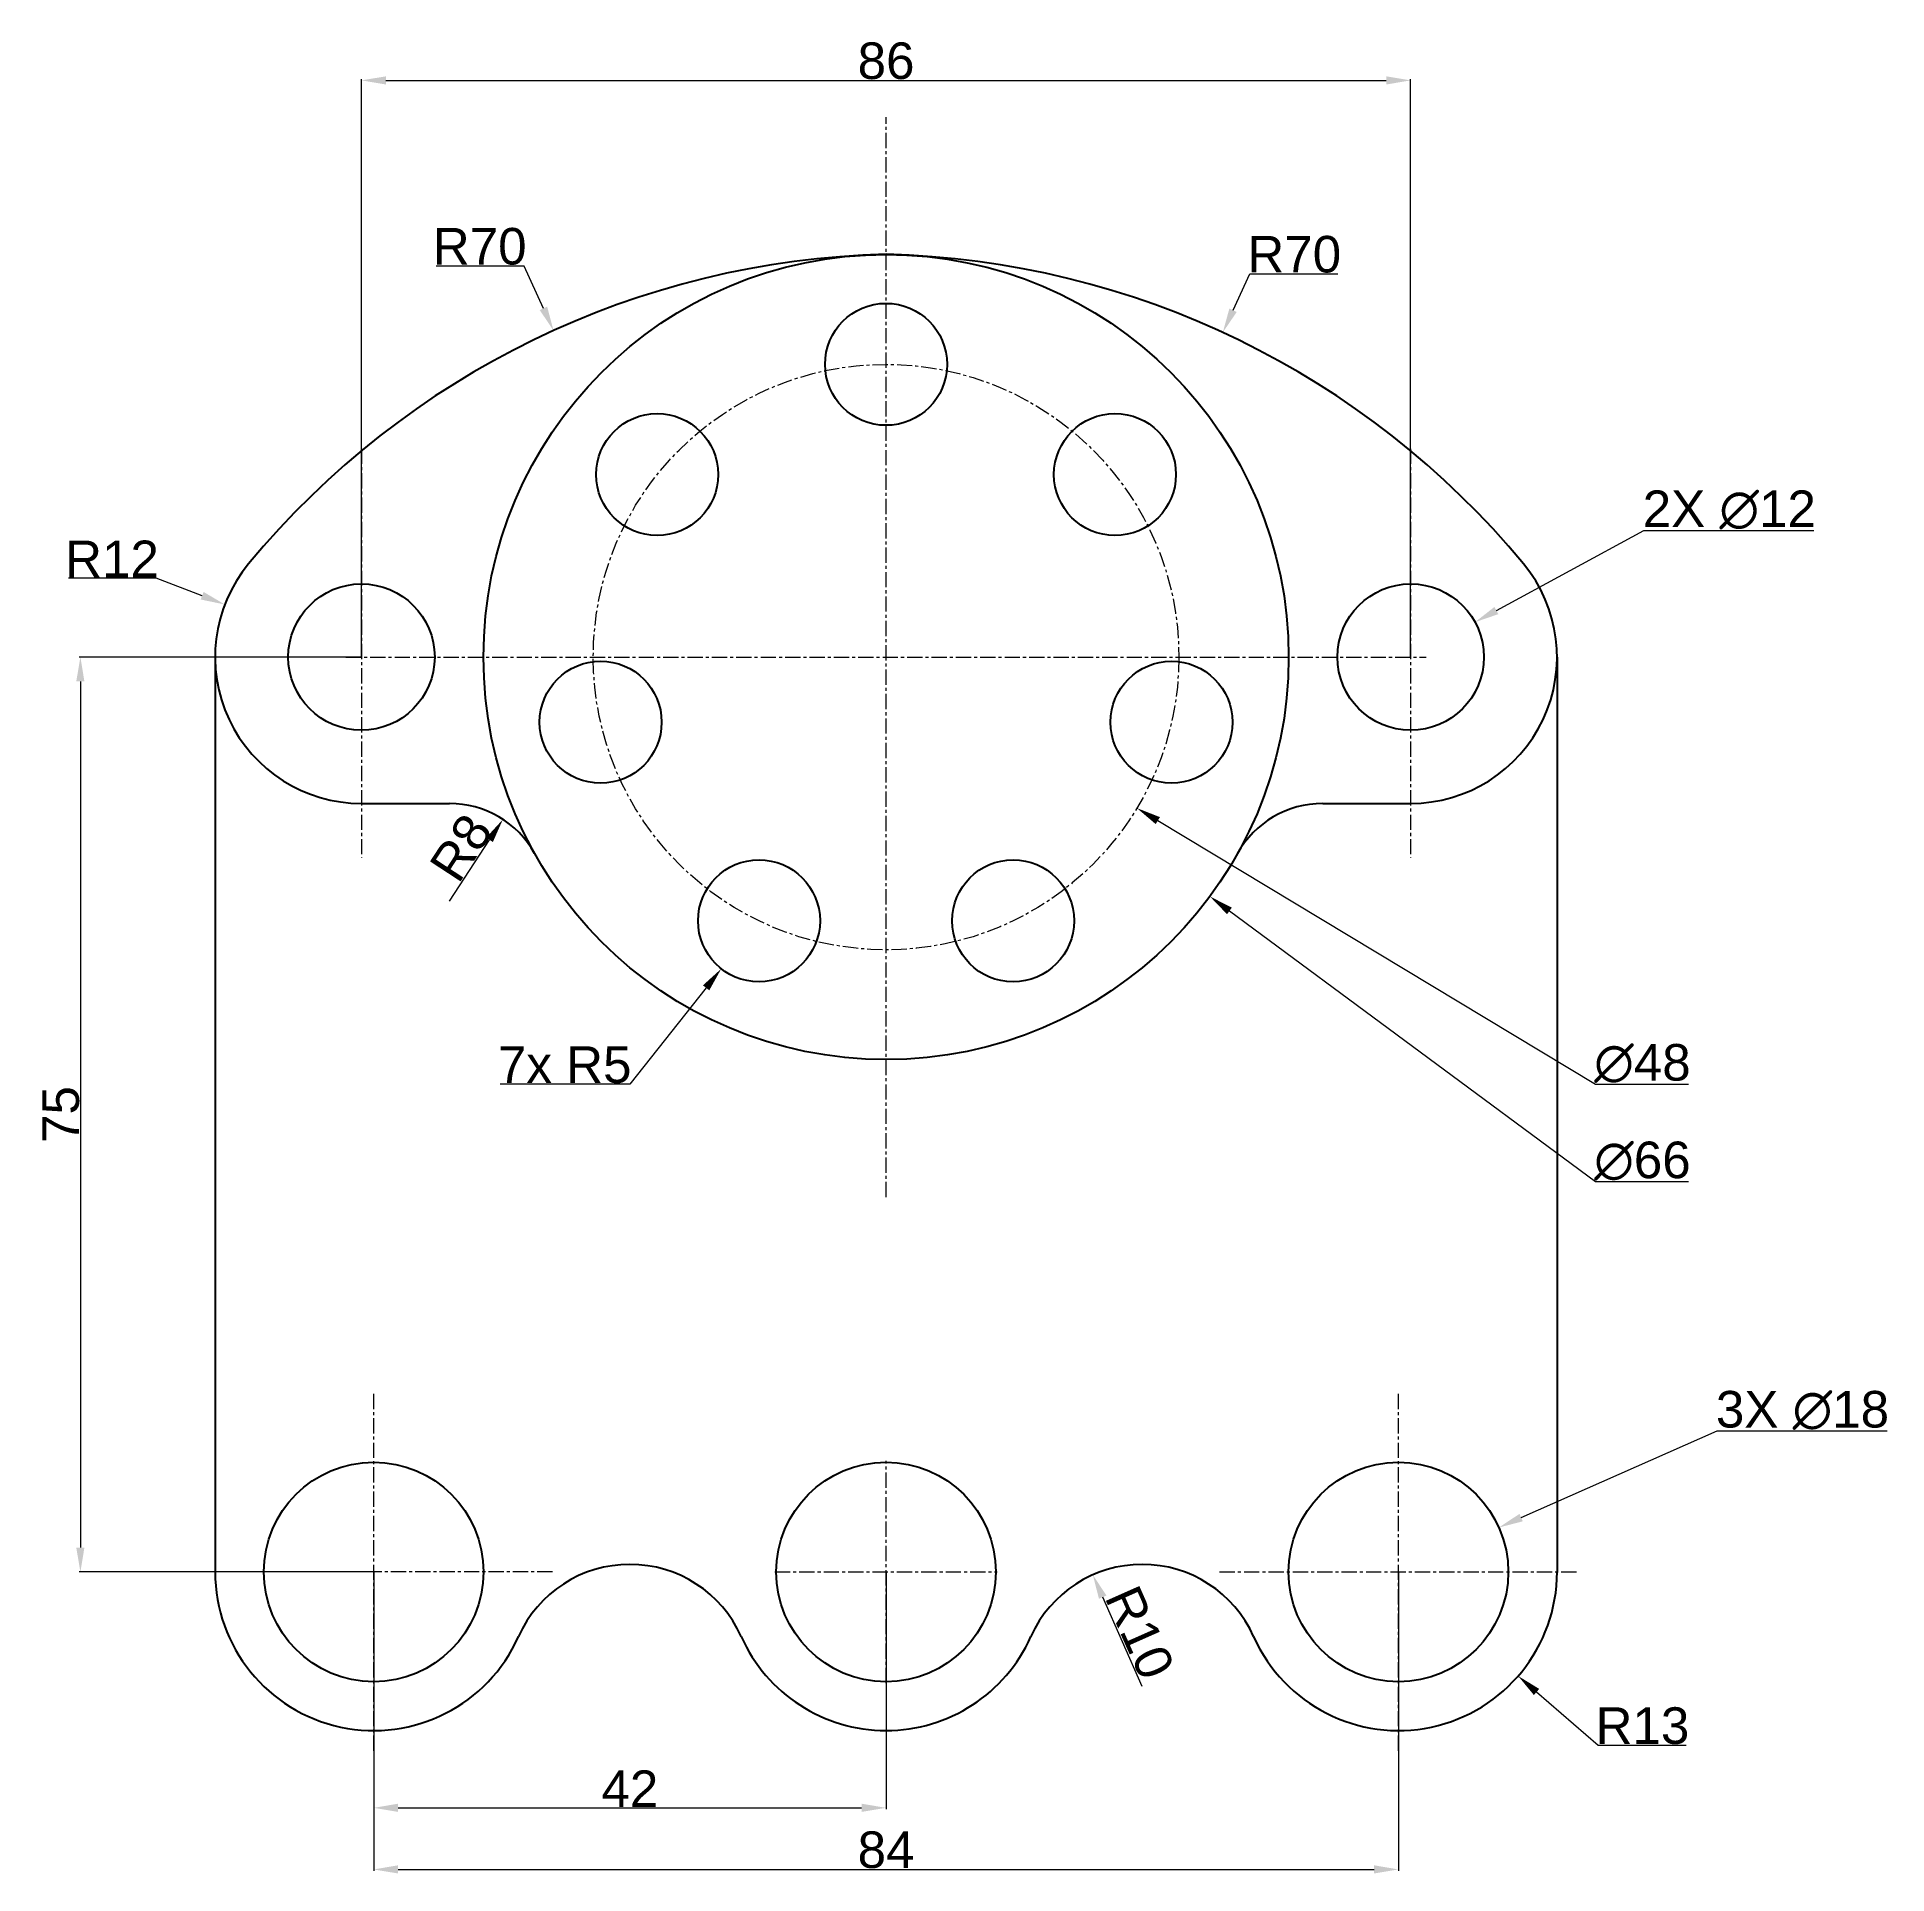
# Model space of a CAD drawing. Header units: millimetres. Extents: x -70 to 82, y -100 to 51.
import ezdxf

# ---------------------------------------------------------------- set-up
doc = ezdxf.new("R2010")
doc.units = ezdxf.units.MM
doc.header["$MEASUREMENT"] = 0
doc.linetypes.add('CENTER', pattern=[2, 1.25, -0.25, 0.25, -0.25])
doc.layers.add('AM_5', color=3, linetype='Continuous', lineweight=15)
doc.layers.add('AM_7', color=4, linetype='CENTER', lineweight=15)
doc.styles.get("Standard").update_dxf_attribs({"font": 'arial.ttf'})
doc.dimstyles.new('AM_ANSI$0', dxfattribs={"dimtxt": 3, "dimasz": 2, "dimexe": 0.1, "dimexo": 0.05, "dimgap": 0.06, "dimtad": 1, "dimtoh": 1, "dimdec": 3, "dimzin": 9, "dimdsep": 46, "dimtxsty": 'Standard', "dimcen": 0, "dimclrd": 256, "dimclre": 256, "dimclrt": 2, "dimadec": 0, "dimazin": 2, "dimtp": 0.1, "dimtm": 0.1, "dimtfac": 0.71, "dimtdec": 3, "dimtofl": 0, "dimtmove": 0, "dimatfit": 3, "dimfxl": 1, "dimtolj": 1, "dimtzin": 7, "dimlwd": -1, "dimlwe": -1, "dimarcsym": 1})
doc.dimstyles.new('AM_ANSI$3', dxfattribs={"dimtxt": 3, "dimasz": 2, "dimexe": 0.1, "dimexo": 0.05, "dimgap": 0.06, "dimtad": 1, "dimtoh": 1, "dimdec": 3, "dimzin": 9, "dimdsep": 46, "dimtxsty": 'Standard', "dimcen": 0, "dimclrd": 256, "dimclre": 256, "dimclrt": 2, "dimadec": 0, "dimazin": 2, "dimtp": 0.1, "dimtm": 0.1, "dimtfac": 0.71, "dimtdec": 3, "dimtofl": 0, "dimtmove": 0, "dimatfit": 0, "dimfxl": 1, "dimtolj": 1, "dimtzin": 7, "dimlwd": -1, "dimlwe": -1, "dimarcsym": 1})
doc.dimstyles.new('AM_ANSI$4', dxfattribs={"dimtxt": 3, "dimasz": 2, "dimexe": 0.1, "dimexo": 0.05, "dimgap": 0.06, "dimtad": 1, "dimtoh": 1, "dimdec": 3, "dimzin": 9, "dimdsep": 46, "dimtxsty": 'Standard', "dimcen": 0, "dimclrd": 256, "dimclre": 256, "dimclrt": 2, "dimadec": 0, "dimazin": 2, "dimtp": 0.1, "dimtm": 0.1, "dimtfac": 0.71, "dimtdec": 3, "dimtofl": 0, "dimtmove": 0, "dimatfit": 0, "dimfxl": 1, "dimtolj": 1, "dimtzin": 7, "dimlwd": -1, "dimlwe": -1, "dimarcsym": 1})

# ---------------------------------------------------------------- blocks, each defined once
blk = doc.blocks.new('*D5')
at = {"layer": 'AM_5', "transparency": 16777216}
for p, q in [((-43, 0.05), (-43, 47.38)), ((-41, 47.28), (41, 47.28)), ((43, 0.05), (43, 47.38))]:
    blk.add_line(p, q, dxfattribs=at)
for points in [[(-41, 47.61), (-41, 46.94), (-43, 47.28)], [(41, 47.61), (41, 46.94), (43, 47.28)]]:
    blk.add_solid(points, dxfattribs=at)
at = {"layer": 'Defpoints', "color": 0, "transparency": 16777216}
for p in [(43, 47.28), (-43, 0), (43, 0)]:
    blk.add_point(p, dxfattribs=at)
at = {"layer": 'AM_5', "color": 2, "transparency": 16777216, "insert": (0, 48.87), "char_height": 3, "attachment_point": 5}
blk.add_mtext('\\A1;86', dxfattribs=at)
blk = doc.blocks.new('*D6')
at = {"layer": 'AM_5', "transparency": 16777216}
for p, q in [((-42, -75.05), (-42, -99.49)), ((42, -75.05), (42, -99.49)), ((-40, -99.39), (40, -99.39))]:
    blk.add_line(p, q, dxfattribs=at)
for points in [[(-40, -99.05), (-40, -99.72), (-42, -99.39)], [(40, -99.05), (40, -99.72), (42, -99.39)]]:
    blk.add_solid(points, dxfattribs=at)
at = {"layer": 'Defpoints', "color": 0, "transparency": 16777216}
for p in [(-42, -75), (42, -75), (42, -99.39)]:
    blk.add_point(p, dxfattribs=at)
at = {"layer": 'AM_5', "color": 2, "transparency": 16777216, "insert": (0, -97.79), "char_height": 3, "attachment_point": 5}
blk.add_mtext('\\A1;84', dxfattribs=at)
blk = doc.blocks.new('*D7')
at = {"layer": 'AM_5', "transparency": 16777216}
for p, q in [((-42, -75.05), (-42, -94.44)), ((0, -75.05), (0, -94.44)), ((-40, -94.34), (-2, -94.34))]:
    blk.add_line(p, q, dxfattribs=at)
for points in [[(-40, -94), (-40, -94.67), (-42, -94.34)], [(-2, -94), (-2, -94.67), (0, -94.34)]]:
    blk.add_solid(points, dxfattribs=at)
at = {"layer": 'Defpoints', "color": 0, "transparency": 16777216}
for p in [(-42, -75), (0, -75), (0, -94.34)]:
    blk.add_point(p, dxfattribs=at)
at = {"layer": 'AM_5', "color": 2, "transparency": 16777216, "insert": (-21, -92.77), "char_height": 3, "attachment_point": 5}
blk.add_mtext('\\A1;42', dxfattribs=at)
blk = doc.blocks.new('*D8')
at = {"layer": 'AM_5', "transparency": 16777216}
for p, q in [((-43.05, 0), (-66.14, 0)), ((-66.04, -2), (-66.04, -73)), ((-42.05, -75), (-66.14, -75))]:
    blk.add_line(p, q, dxfattribs=at)
for points in [[(-66.38, -2), (-65.71, -2), (-66.04, 0)], [(-66.38, -73), (-65.71, -73), (-66.04, -75)]]:
    blk.add_solid(points, dxfattribs=at)
at = {"layer": 'Defpoints', "color": 0, "transparency": 16777216}
for p in [(-43, 0), (-66.04, -75), (-42, -75)]:
    blk.add_point(p, dxfattribs=at)
at = {"layer": 'AM_5', "color": 2, "transparency": 16777216, "insert": (-67.63, -37.5), "char_height": 3, "attachment_point": 5, "rotation": 90}
blk.add_mtext('\\A1;75', dxfattribs=at)
blk = doc.blocks.new('*D9')
at = {"layer": 'AM_5', "transparency": 16777216}
for p, q in [((-14.75, -27.12), (-20.99, -35.01)), ((-20.99, -35.01), (-31.63, -35.01))]:
    blk.add_line(p, q, dxfattribs=at)
blk.add_solid([(-15.01, -26.91), (-14.49, -27.32), (-13.51, -25.55)], dxfattribs=at)
at = {"layer": 'Defpoints', "color": 0, "transparency": 16777216}
for p in [(-10.41, -21.62), (-13.51, -25.55)]:
    blk.add_point(p, dxfattribs=at)
at = {"layer": 'AM_5', "color": 2, "transparency": 16777216, "insert": (-26.34, -33.43), "char_height": 3, "attachment_point": 5}
blk.add_mtext('\\A1;7x R5', dxfattribs=at)
blk = doc.blocks.new('*D10')
at = {"layer": 'AM_5', "transparency": 16777216}
for p, q in [((28.44, 28.43), (29.82, 31.42)), ((29.82, 31.42), (37.04, 31.42))]:
    blk.add_line(p, q, dxfattribs=at)
blk.add_solid([(28.14, 28.57), (28.74, 28.29), (27.6, 26.61)], dxfattribs=at)
at = {"layer": 'Defpoints', "color": 0, "transparency": 16777216}
for p in [(27.6, 26.61), (-1.7, -36.96)]:
    blk.add_point(p, dxfattribs=at)
at = {"layer": 'AM_5', "color": 2, "transparency": 16777216, "insert": (33.46, 33.01), "char_height": 3, "attachment_point": 5}
blk.add_mtext('\\A1;R70', dxfattribs=at)
blk = doc.blocks.new('*D11')
at = {"layer": 'AM_5', "transparency": 16777216}
for p, q in [((-29.67, 32.06), (-36.89, 32.06)), ((-28.09, 28.59), (-29.67, 32.06))]:
    blk.add_line(p, q, dxfattribs=at)
blk.add_solid([(-27.78, 28.73), (-28.39, 28.45), (-27.26, 26.77)], dxfattribs=at)
at = {"layer": 'Defpoints', "color": 0, "transparency": 16777216}
for p in [(-27.26, 26.77), (1.7, -36.96)]:
    blk.add_point(p, dxfattribs=at)
at = {"layer": 'AM_5', "color": 2, "transparency": 16777216, "insert": (-33.31, 33.66), "char_height": 3, "attachment_point": 5}
blk.add_mtext('\\A1;R70', dxfattribs=at)
blk = doc.blocks.new('*D12')
at = {"layer": 'AM_5', "transparency": 16777216}
for p, q in [((-59.82, 6.48), (-67.02, 6.48)), ((-56.06, 5.03), (-59.82, 6.48))]:
    blk.add_line(p, q, dxfattribs=at)
blk.add_solid([(-55.94, 5.34), (-56.18, 4.72), (-54.2, 4.31)], dxfattribs=at)
at = {"layer": 'Defpoints', "color": 0, "transparency": 16777216}
for p in [(-54.2, 4.31), (-43, 0)]:
    blk.add_point(p, dxfattribs=at)
at = {"layer": 'AM_5', "color": 2, "transparency": 16777216, "insert": (-63.45, 8.05), "char_height": 3, "attachment_point": 5}
blk.add_mtext('\\A1;R12', dxfattribs=at)
blk = doc.blocks.new('*D13')
at = {"layer": 'AM_5', "transparency": 16777216}
for p, q in [((53.32, -84.84), (58.36, -89.21)), ((58.36, -89.21), (65.59, -89.21))]:
    blk.add_line(p, q, dxfattribs=at)
blk.add_solid([(53.54, -84.59), (53.1, -85.09), (51.81, -83.53)], dxfattribs=at)
at = {"layer": 'Defpoints', "color": 0, "transparency": 16777216}
for p in [(42, -75), (51.81, -83.53)]:
    blk.add_point(p, dxfattribs=at)
at = {"layer": 'AM_5', "color": 2, "transparency": 16777216, "insert": (62, -87.62), "char_height": 3, "attachment_point": 5}
blk.add_mtext('\\A1;R13', dxfattribs=at)
blk = doc.blocks.new('*D14')
at = {"layer": 'AM_5', "transparency": 16777216}
blk.add_line((21, -84.38), (17.76, -77.07), dxfattribs=at)
blk.add_solid([(18.06, -76.93), (17.45, -77.2), (16.95, -75.24)], dxfattribs=at)
at = {"layer": 'Defpoints', "color": 0, "transparency": 16777216}
for p in [(16.95, -75.24), (21, -84.38)]:
    blk.add_point(p, dxfattribs=at)
at = {"layer": 'AM_5', "color": 2, "transparency": 16777216, "insert": (20.79, -79.97), "char_height": 3, "attachment_point": 5, "rotation": 293.9183}
blk.add_mtext('\\A1;R10', dxfattribs=at)
blk = doc.blocks.new('*D15')
at = {"layer": 'AM_5', "transparency": 16777216}
for p, q in [((52.06, -70.55), (68.13, -63.44)), ((68.13, -63.44), (82.05, -63.44))]:
    blk.add_line(p, q, dxfattribs=at)
blk.add_solid([(51.92, -70.24), (52.19, -70.85), (50.23, -71.36)], dxfattribs=at)
at = {"layer": 'Defpoints', "color": 0, "transparency": 16777216}
for p in [(50.23, -71.36), (33.77, -78.64)]:
    blk.add_point(p, dxfattribs=at)
at = {"layer": 'AM_5', "color": 2, "transparency": 16777216, "insert": (75.12, -61.76), "char_height": 3, "attachment_point": 5}
blk.add_mtext('\\A1;3X ∅18', dxfattribs=at)
blk = doc.blocks.new('*D16')
at = {"layer": 'AM_5', "transparency": 16777216}
for p, q in [((50.03, 3.82), (62.12, 10.38)), ((62.12, 10.38), (76.05, 10.38))]:
    blk.add_line(p, q, dxfattribs=at)
blk.add_solid([(49.87, 4.11), (50.19, 3.52), (48.27, 2.86)], dxfattribs=at)
at = {"layer": 'Defpoints', "color": 0, "transparency": 16777216}
for p in [(48.27, 2.86), (37.73, -2.86)]:
    blk.add_point(p, dxfattribs=at)
at = {"layer": 'AM_5', "color": 2, "transparency": 16777216, "insert": (69.12, 12.06), "char_height": 3, "attachment_point": 5}
blk.add_mtext('\\A1;2X ∅12', dxfattribs=at)
blk = doc.blocks.new('*D17')
at = {"layer": 'AM_5', "transparency": 16777216}
for p, q in [((28.14, -20.81), (58.16, -43)), ((58.16, -43), (65.78, -43))]:
    blk.add_line(p, q, dxfattribs=at)
blk.add_solid([(28.34, -20.54), (27.95, -21.08), (26.54, -19.62)], dxfattribs=at)
at = {"layer": 'Defpoints', "color": 0, "transparency": 16777216}
for p in [(-26.54, 19.62), (26.54, -19.62)]:
    blk.add_point(p, dxfattribs=at)
at = {"layer": 'AM_5', "color": 2, "transparency": 16777216, "insert": (62, -41.32), "char_height": 3, "attachment_point": 5}
blk.add_mtext('\\A1;∅66', dxfattribs=at)
blk = doc.blocks.new('*D18')
at = {"layer": 'AM_5', "transparency": 16777216}
for p, q in [((22.28, -13.41), (58.16, -35)), ((58.16, -35), (65.78, -35))]:
    blk.add_line(p, q, dxfattribs=at)
blk.add_solid([(22.45, -13.12), (22.1, -13.69), (20.56, -12.38)], dxfattribs=at)
at = {"layer": 'Defpoints', "color": 0, "transparency": 16777216}
for p in [(-20.56, 12.38), (20.56, -12.38)]:
    blk.add_point(p, dxfattribs=at)
at = {"layer": 'AM_5', "color": 2, "transparency": 16777216, "insert": (62, -33.32), "char_height": 3, "attachment_point": 5}
blk.add_mtext('\\A1;∅48', dxfattribs=at)
blk = doc.blocks.new('*D19')
at = {"layer": 'AM_5', "transparency": 16777216}
blk.add_line((-35.79, -20), (-32.5, -14.98), dxfattribs=at)
blk.add_solid([(-32.78, -14.8), (-32.23, -15.16), (-31.41, -13.31)], dxfattribs=at)
at = {"layer": 'Defpoints', "color": 0, "transparency": 16777216}
for p in [(-31.41, -13.31), (-35.79, -20)]:
    blk.add_point(p, dxfattribs=at)
at = {"layer": 'AM_5', "color": 2, "transparency": 16777216, "insert": (-34.83, -15.63), "char_height": 3, "attachment_point": 5, "rotation": 56.7917}
blk.add_mtext('\\A1;R8', dxfattribs=at)

msp = doc.modelspace()

# ---------------------------------------------------------------- linework, layer by layer
for p, q in [((-55, 0), (-55, -75)), ((55, 0), (55, -75)), ((-43, -12), (-35.7911, -12)), ((35.7911, -12), (43, -12))]:
    msp.add_line(p, q)
for centre, radius in [((0, 0), 33), ((0, 24), 5), ((-18.764, 14.9638), 5), ((18.764, 14.9638), 5), ((-43, 0), 6), ((43, 0), 6), ((-23.3983, -5.3405), 5), ((23.3983, -5.3405), 5), ((-10.4132, -21.6233), 5), ((10.4132, -21.6233), 5), ((-42, -75), 9), ((0, -75), 9), ((42, -75), 9)]:
    msp.add_circle(centre, radius)
for centre, radius, start, end in [((1.6977, -36.961), 70, 91.389702, 140.412255), ((-1.6977, -36.961), 70, 39.587745, 88.610298), ((-43, 0), 12, 140.412255, 270), ((43, 0), 12, 270, 39.587745), ((-35.7911, -20), 8, 29.196404, 90), ((35.7911, -20), 8, 90, 150.803596), ((-42, -75), 13, 180, 335.929385), ((-21, -84.3808), 10, 24.070615, 155.929385), ((21, -84.3808), 10, 24.070615, 155.929385), ((42, -75), 13, 204.070615, 0), ((0, -75), 13, 204.070615, 335.929385)]:
    msp.add_arc(centre, radius, start, end)
at = {"layer": 'AM_7'}
for p, q in [((0, -44.276), (0, 44.276)), ((-43, 17.0811), (-43, -16.45)), ((43, 17.0811), (43, -16.45)), ((-44.276, 0), (44.276, 0)), ((-42, -89.656), (-42, -60.344)), ((42, -89.656), (42, -60.344)), ((0, -84.11), (0, -65.89)), ((-27.344, -75), (-56.656, -75)), ((-9.11, -75), (9.11, -75)), ((27.344, -75), (56.656, -75))]:
    msp.add_line(p, q, dxfattribs=at)
msp.add_circle((0, 0), 24, dxfattribs=at)

# ---------------------------------------------------------------- dimensions: what is measured, and where the dimension line sits
at = {"layer": 'AM_5'}
dim = msp.add_linear_dim(base=(43, 47.2752), p1=(-43, 0), p2=(43, 0), dimstyle='AM_ANSI$0', override={"dimpost": ''}, dxfattribs=at)
dim.commit()
dim.dimension.update_dxf_attribs({"geometry": '*D5', "text_midpoint": (0, 48.8669)})
for center, mpoint, picture, middle in [((1.6977, -36.961), (-27.261, 26.768), '*D11', (-33.3069, 32.0645)), ((-1.6977, -36.961), (27.6033, 26.6114), '*D10', (33.4573, 31.4168)), ((-43, 0), (-54.1975, 4.3145), '*D12', (-63.448, 6.4805)), ((21, -84.3808), (16.9457, -75.2396), '*D14', (19.33, -80.6155)), ((42, -75), (51.8127, -83.527), '*D13', (62.0011, -89.2136))]:
    dim = msp.add_radius_dim(center=center, mpoint=mpoint, dimstyle='AM_ANSI$4', dxfattribs=at)
    dim.commit()
    dim.dimension.update_dxf_attribs({"geometry": picture, "text_midpoint": middle, "dimtype": 164})
for p1, p2, picture, middle in [((-26.5352, 19.6184), (26.5352, -19.6184), '*D17', (62, -43)), ((-20.5632, 12.3755), (20.5632, -12.3755), '*D18', (62, -35))]:
    dim = msp.add_diameter_dim_2p(p1=p1, p2=p2, dimstyle='AM_ANSI$3', dxfattribs=at)
    dim.commit()
    dim.dimension.update_dxf_attribs({"geometry": picture, "text_midpoint": middle, "dimtype": 163})
for p1, p2, text, picture, middle in [((37.7273, -2.8633), (48.2727, 2.8633), '2X <>', '*D16', (69.1177, 10.3848)), ((33.7694, -78.6411), (50.2306, -71.3589), '3X <>', '*D15', (75.1207, -63.4382))]:
    dim = msp.add_diameter_dim_2p(p1=p1, p2=p2, text=text, dimstyle='AM_ANSI$3', override={"dimpost": ''}, dxfattribs=at)
    dim.commit()
    dim.dimension.update_dxf_attribs({"geometry": picture, "text_midpoint": middle, "dimtype": 163})
for base, p1, p2, angle, picture, middle in [((-66.0436, -75), (-43, 0), (-42, -75), 90, '*D8', (-67.6292, -37.5)), ((42, -99.3865), (-42, -75), (42, -75), 0, '*D6', (0, -97.7948)), ((0, -94.3369), (-42, -75), (0, -75), 0, '*D7', (-21, -92.7707))]:
    dim = msp.add_linear_dim(base=base, p1=p1, p2=p2, angle=angle, dimstyle='AM_ANSI$0', dxfattribs=at)
    dim.commit()
    dim.dimension.update_dxf_attribs({"geometry": picture, "text_midpoint": middle})
dim = msp.add_radius_dim(center=(-35.7911, -20), mpoint=(-31.4096, -13.3065), dimstyle='AM_ANSI$4', override={"dimpost": ''}, dxfattribs=at)
dim.commit()
dim.dimension.update_dxf_attribs({"geometry": '*D19', "text_midpoint": (-33.5, -16.5), "dimtype": 164})
dim = msp.add_radius_dim(center=(-10.4132, -21.6233), mpoint=(-13.5124, -25.5469), text='7x <>', dimstyle='AM_ANSI$4', override={"dimpost": ''}, dxfattribs=at)
dim.commit()
dim.dimension.update_dxf_attribs({"geometry": '*D9', "text_midpoint": (-26.3406, -35.013), "dimtype": 164})

doc.saveas('drawing.dxf')
